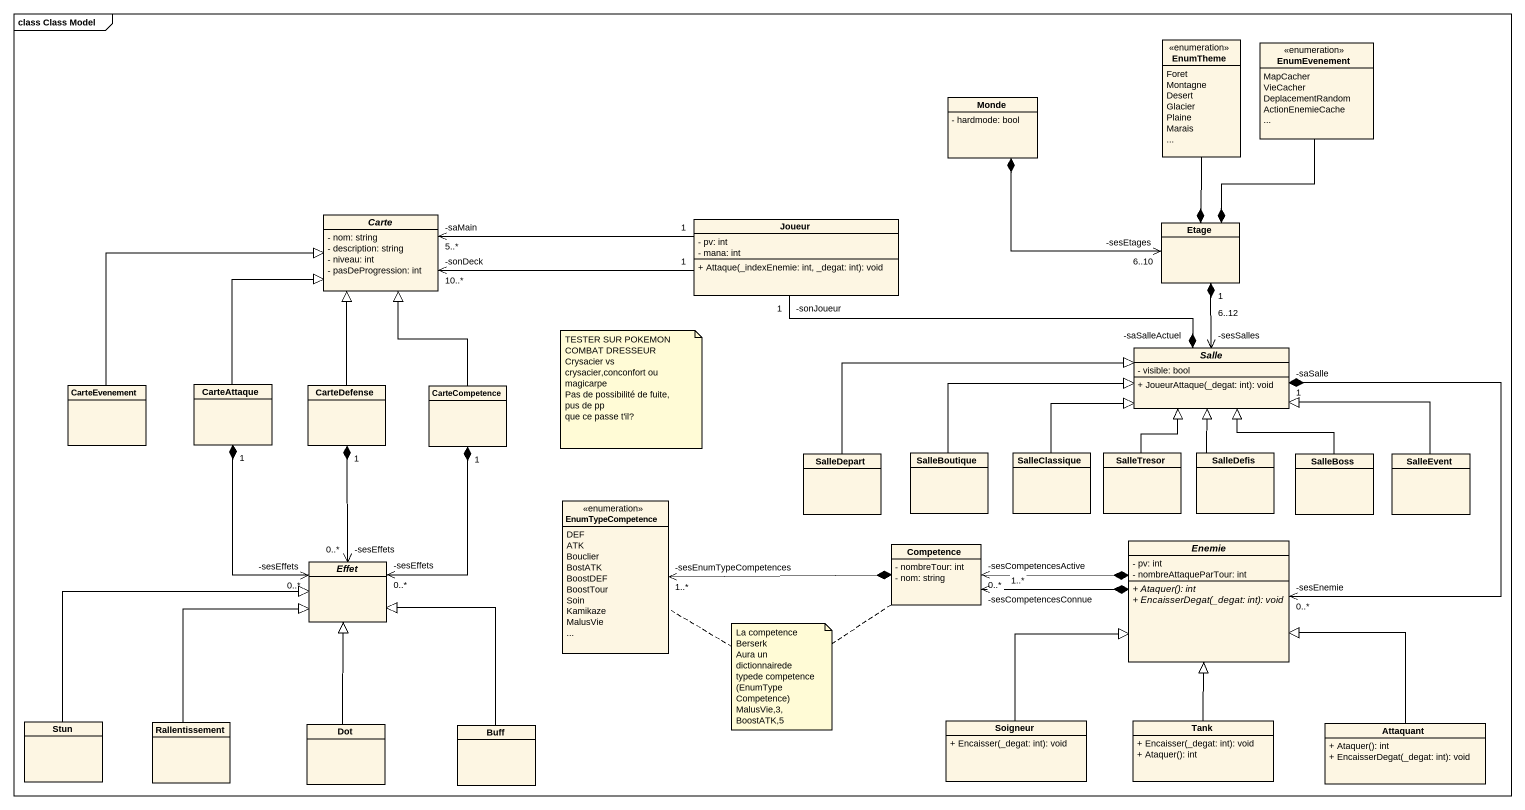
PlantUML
@startuml
mainframe class Class Model
hide circle
hide empty members
skinparam classAttributeIconSize 0
enum EnumTheme {
  Foret
  Montagne
  Desert
  Glacier
  Plaine
  Marais
  ~...
}
enum EnumEvenement {
  MapCacher
  VieCacher
  DeplacementRandom
  ActionEnemieCache
  ~...
}
class Monde {
  - hardmode: bool
}
abstract class Carte {
  - nom: string
  - description: string
  - niveau: int
  - pasDeProgression: int
}
class Joueur {
  - pv: int
  - mana: int
  + Attaque(_indexEnemie: int, _degat: int): void
}
class Etage
abstract class Salle {
  - visible: bool
  + JoueurAttaque(_degat: int): void
}
class CarteEvenement
class CarteAttaque
class CarteDefense
class CarteCompetence
class SalleDepart
class SalleBoutique
class SalleClassique
class SalleTresor
class SalleDefis
class SalleBoss
class SalleEvent
enum EnumTypeCompetence {
  DEF
  ATK
  Bouclier
  BostATK
  BoostDEF
  BoostTour
  Soin
  Kamikaze
  MalusVie
  ~...
}
class Competence {
  - nombreTour: int
  - nom: string
}
abstract class Enemie {
  - pv: int
  - nombreAttaqueParTour: int
  {abstract} + Ataquer(): int
  {abstract} + EncaisserDegat(_degat: int): void
}
abstract class Effet
class Stun
class Rallentissement
class Dot
class Buff
class Soigneur {
  + Encaisser(_degat: int): void
}
class Tank {
  + Encaisser(_degat: int): void
  + Ataquer(): int
}
class Attaquant {
  + Ataquer(): int
  + EncaisserDegat(_degat: int): void
}
EnumTheme --* Etage
EnumEvenement --* Etage
Carte "-saMain\n5..*" <-right- "1" Joueur
Carte "-sonDeck\n10..*" <-right- "1" Joueur
Joueur "-sonJoueur\n1" -right-* "-saSalleActuel" Salle
Etage "-sesEtages\n6..10" <-up-* Monde
Salle "-sesSalles\n6..12" <-up-* "1" Etage
CarteEvenement -right-|> Carte
CarteAttaque -up-|> Carte
CarteDefense -up-|> Carte
CarteCompetence -up-|> Carte
SalleDepart -right-|> Salle
SalleBoutique -right-|> Salle
SalleClassique -up-|> Salle
SalleTresor -up-|> Salle
SalleDefis -up-|> Salle
SalleBoss -up-|> Salle
SalleEvent -left-|> Salle
EnumTypeCompetence "-sesEnumTypeCompetences\n1..*" <-right-* Competence
Competence "-sesCompetencesActive\n0..*" <-right-* Enemie
Competence "-sesCompetencesConnue\n1..*" <-right-* Enemie
Enemie "-sesEnemie\n0..*" <-up-* "-saSalle\n1" Salle
Effet "-sesEffets\n0..*" <-up-* "1" CarteAttaque
Effet "-sesEffets\n0..*" <-up-* "1" CarteDefense
Effet "-sesEffets\n0..*" <-up-* "1" CarteCompetence
Stun -right-|> Effet
Rallentissement -up-|> Effet
Dot -up-|> Effet
Buff -up-|> Effet
Soigneur -up-|> Enemie
Tank -up-|> Enemie
Attaquant -up-|> Enemie
note as N1
  TESTER SUR POKEMON
  COMBAT DRESSEUR Crysacier vs crysacier,conconfort ou magicarpe
  Pas de possibilité de fuite, pus de pp
  que ce passe t'il?
end note
note as N2
  La competence Berserk
  Aura un dictionnairede typede competence (EnumTypeCompetence)
  MalusVie,3, BoostATK,5
end note
N2 .. EnumTypeCompetence
N2 .. Competence
@enduml
